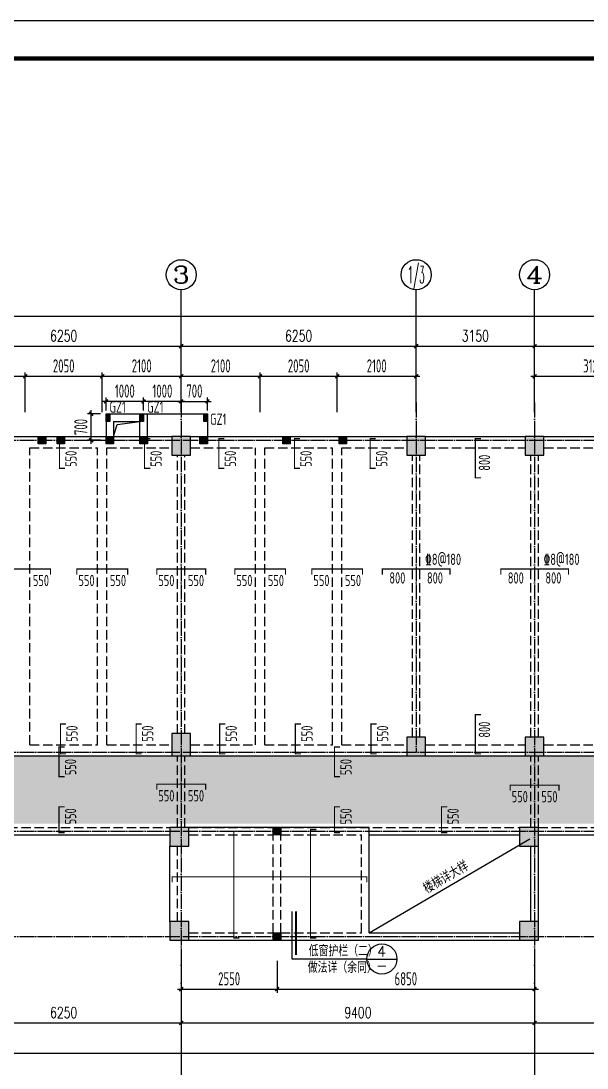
# Model space of a CAD drawing. Extents: x 139600 to 234074, y -135459 to 284050.
# Drawn here: x 158338 to 173395, y 162200 to 190050 of the extents above; entities that cross this region are included whole.
import ezdxf
from ezdxf.enums import TextEntityAlignment as Align

# ---------------------------------------------------------------- set-up
doc = ezdxf.new("R2010")
doc.units = 0
doc.header["$LTSCALE"] = 100
for name, pattern in [('DASHED', [0.75, 0.5, -0.25]), ('DOTE', [2.42, 2, -0.2, 0.02, -0.2]), ('HIDDEN', [7, 5, -2])]:
    doc.linetypes.add(name, pattern=pattern)
doc.layers.get('0').update_dxf_attribs({"linetype": 'CONTINUOUS'})
doc.layers.get('Defpoints').update_dxf_attribs({"linetype": 'CONTINUOUS'})
for name, color, linetype in [('AXIS', 3, 'CONTINUOUS'), ('AXIS_TEXT', 7, 'CONTINUOUS'), ('BEAM', 4, 'DASHED'), ('BEAM_CON', 4, 'CONTINUOUS'), ('B挑板&檐线', 6, 'CONTINUOUS'), ('B板筋标注', 7, 'CONTINUOUS'), ('B板细部尺寸标注', 9, 'CONTINUOUS'), ('COLU', 7, 'CONTINUOUS'), ('DOTE', 8, 'DOTE'), ('D大样&索引', 7, 'CONTINUOUS'), ('D洞口边线', 6, 'CONTINUOUS'), ('FSK_FREIN', 2, 'CONTINUOUS'), ('FSK_FTEXT', 4, 'CONTINUOUS'), ('GZ', 2, 'CONTINUOUS'), ('T模板通用标注', 7, 'CONTINUOUS'), ('图框', 7, 'CONTINUOUS')]:
    doc.layers.add(name, color=color, linetype=linetype)
doc.styles.add('_TCH_AXIS', font='COMPLEX', dxfattribs={"bigfont": 'GBCBIG'})
doc.styles.add('_TCH_DIM', font='tssdeng.shx', dxfattribs={"width": 0.7, "bigfont": '1.shx'})
doc.styles.add('_TCH_DIM_T3', font='simplex_.ttf', dxfattribs={"width": 0.705882, "bigfont": 'GBCBIG'})
doc.styles.add('BW_Rein', font='Tssdeng.shx', dxfattribs={"width": 0.7, "bigfont": 'hztxt.shx'})
doc.styles.add('COMP', font='COMPLEX', dxfattribs={"bigfont": 'hztxt'})
doc.styles.add('COMPLEX', font='COMPLEX')
doc.styles.add('TSSD_Dimension', font='tssdeng.shx', dxfattribs={"width": 0.62, "bigfont": '1.shx'})
doc.styles.add('TSSD_Rein', font='Tssdeng.shx', dxfattribs={"width": 0.7, "bigfont": '1.shx'})
doc.dimstyles.new('_TCH_ARCH&&100', dxfattribs={"dimtxt": 297.5, "dimasz": 100, "dimexe": 250, "dimexo": 300, "dimgap": 126.25, "dimtad": 1, "dimdec": 0, "dimzin": 0, "dimdsep": 46, "dimtxsty": '_TCH_DIM_T3', "dimblk": 'ARCHTICK', "dimcen": 0.09, "dimclrt": 7, "dimazin": 2, "dimtfac": 1, "dimtdec": 0, "dimtix": 1, "dimtmove": 2, "dimatfit": 3, "dimfxl": 1, "dimtolj": 1, "dimtzin": 0, "dimarcsym": 0})
doc.dimstyles.new('TSSD_100_100', dxfattribs={"dimtxt": 350, "dimasz": 100, "dimexe": 100, "dimexo": 250, "dimgap": 100, "dimtad": 1, "dimdec": 0, "dimzin": 0, "dimdsep": 46, "dimtxsty": 'TSSD_Dimension', "dimblk": 'ARCHTICK', "dimblk1": 'ARCHTICK', "dimblk2": 'ARCHTICK', "dimcen": 0, "dimdle": 100, "dimclrt": 7, "dimadec": 0, "dimazin": 0, "dimtfac": 1, "dimtdec": 0, "dimtix": 1, "dimtmove": 2, "dimatfit": 3, "dimfxl": 1, "dimtolj": 1, "dimtzin": 0, "dimarcsym": 0})
doc.dimstyles.new('TSSD_100_100$0', dxfattribs={"dimtxt": 350, "dimasz": 150, "dimexe": 100, "dimexo": 50, "dimgap": 100, "dimtad": 1, "dimdec": 0, "dimzin": 0, "dimdsep": 46, "dimtxsty": 'TSSD_Rein', "dimblk": 'OBLIQUE', "dimcen": 0, "dimdle": 100, "dimclrt": 7, "dimadec": 0, "dimazin": 0, "dimtfac": 1, "dimtdec": 0, "dimtix": 1, "dimtmove": 2, "dimatfit": 3, "dimfxl": 250, "dimtolj": 1, "dimtzin": 0, "dimarcsym": 0})

# ---------------------------------------------------------------- blocks, each defined once
blk = doc.blocks.new('_AXISO')
blk.add_circle((0, 0), 0.5)
at = {"layer": 'AXIS_TEXT', "style": 'COMPLEX', "width": 1.041667}
blk.add_attdef('A', text='', height=0.56, dxfattribs=at).set_placement((-0.25, -0.28), (0.25, -0.28), align=Align.FIT)
blk = doc.blocks.new('_ArchTick')
at = {"color": 0, "linetype": 'ByBlock', "const_width": 0.4}
blk.add_lwpolyline([(-0.5, -0.5), (0.5, 0.5)], dxfattribs=at)
blk = doc.blocks.new('*D314')
at = {"layer": 'AXIS', "color": 0, "lineweight": -2}
for p, q in [((156350, 180200), (156350, 181650)), ((162600, 180200), (162600, 181650)), ((156350, 181400), (162600, 181400))]:
    blk.add_line(p, q, dxfattribs=at)
at = {"layer": 'Defpoints', "color": 0}
for p in [(162600, 181400), (156350, 179900), (162600, 179900)]:
    blk.add_point(p, dxfattribs=at)
at = {"layer": 'AXIS', "color": 0, "lineweight": -2, "xscale": 100, "yscale": 100, "zscale": 100, "rotation": 180}
blk.add_blockref('_ArchTick', (156350, 181400), dxfattribs=at)
at = {"layer": 'AXIS', "color": 0, "lineweight": -2, "xscale": 100, "yscale": 100, "zscale": 100}
blk.add_blockref('_ArchTick', (162600, 181400), dxfattribs=at)
at = {"layer": 'AXIS', "color": 7, "insert": (159475, 181675), "char_height": 297.5, "attachment_point": 5, "style": '_TCH_DIM_T3'}
blk.add_mtext('\\A1;6250', dxfattribs=at)
blk = doc.blocks.new('*D315')
at = {"layer": 'AXIS', "color": 0, "lineweight": -2}
for p, q in [((162600, 180200), (162600, 181650)), ((168850, 180200), (168850, 181650)), ((162600, 181400), (168850, 181400))]:
    blk.add_line(p, q, dxfattribs=at)
at = {"layer": 'Defpoints', "color": 0}
for p in [(168850, 181400), (162600, 179900), (168850, 179900)]:
    blk.add_point(p, dxfattribs=at)
at = {"layer": 'AXIS', "color": 0, "lineweight": -2, "xscale": 100, "yscale": 100, "zscale": 100, "rotation": 180}
blk.add_blockref('_ArchTick', (162600, 181400), dxfattribs=at)
at = {"layer": 'AXIS', "color": 0, "lineweight": -2, "xscale": 100, "yscale": 100, "zscale": 100}
blk.add_blockref('_ArchTick', (168850, 181400), dxfattribs=at)
at = {"layer": 'AXIS', "color": 7, "insert": (165725, 181675), "char_height": 297.5, "attachment_point": 5, "style": '_TCH_DIM_T3'}
blk.add_mtext('\\A1;6250', dxfattribs=at)
blk = doc.blocks.new('*D316')
at = {"layer": 'AXIS', "color": 0, "lineweight": -2}
for p, q in [((168850, 180200), (168850, 181650)), ((172000, 180200), (172000, 181650)), ((168850, 181400), (172000, 181400))]:
    blk.add_line(p, q, dxfattribs=at)
at = {"layer": 'Defpoints', "color": 0}
for p in [(172000, 181400), (168850, 179900), (172000, 179900)]:
    blk.add_point(p, dxfattribs=at)
at = {"layer": 'AXIS', "color": 0, "lineweight": -2, "xscale": 100, "yscale": 100, "zscale": 100, "rotation": 180}
blk.add_blockref('_ArchTick', (168850, 181400), dxfattribs=at)
at = {"layer": 'AXIS', "color": 0, "lineweight": -2, "xscale": 100, "yscale": 100, "zscale": 100}
blk.add_blockref('_ArchTick', (172000, 181400), dxfattribs=at)
at = {"layer": 'AXIS', "color": 7, "insert": (170425, 181675), "char_height": 297.5, "attachment_point": 5, "style": '_TCH_DIM_T3'}
blk.add_mtext('\\A1;3150', dxfattribs=at)
blk = doc.blocks.new('*D317')
at = {"layer": 'AXIS', "color": 0, "lineweight": -2}
for p, q in [((172000, 180200), (172000, 181650)), ((178250, 180200), (178250, 181650)), ((172000, 181400), (178250, 181400))]:
    blk.add_line(p, q, dxfattribs=at)
at = {"layer": 'Defpoints', "color": 0}
for p in [(178250, 181400), (172000, 179900), (178250, 179900)]:
    blk.add_point(p, dxfattribs=at)
at = {"layer": 'AXIS', "color": 0, "lineweight": -2, "xscale": 100, "yscale": 100, "zscale": 100, "rotation": 180}
blk.add_blockref('_ArchTick', (172000, 181400), dxfattribs=at)
at = {"layer": 'AXIS', "color": 0, "lineweight": -2, "xscale": 100, "yscale": 100, "zscale": 100}
blk.add_blockref('_ArchTick', (178250, 181400), dxfattribs=at)
at = {"layer": 'AXIS', "color": 7, "insert": (175125, 181675), "char_height": 297.5, "attachment_point": 5, "style": '_TCH_DIM_T3'}
blk.add_mtext('\\A1;6250', dxfattribs=at)
blk = doc.blocks.new('*D321')
at = {"layer": 'AXIS', "color": 0, "lineweight": -2}
for p, q in [((156350, 164100), (156350, 163150)), ((162600, 164100), (162600, 163150)), ((156350, 163400), (162600, 163400))]:
    blk.add_line(p, q, dxfattribs=at)
at = {"layer": 'Defpoints', "color": 0}
for p in [(156350, 164400), (162600, 164400), (162600, 163400)]:
    blk.add_point(p, dxfattribs=at)
at = {"layer": 'AXIS', "color": 0, "lineweight": -2, "xscale": 100, "yscale": 100, "zscale": 100, "rotation": 180}
blk.add_blockref('_ArchTick', (156350, 163400), dxfattribs=at)
at = {"layer": 'AXIS', "color": 0, "lineweight": -2, "xscale": 100, "yscale": 100, "zscale": 100}
blk.add_blockref('_ArchTick', (162600, 163400), dxfattribs=at)
at = {"layer": 'AXIS', "color": 7, "insert": (159475, 163675), "char_height": 297.5, "attachment_point": 5, "style": '_TCH_DIM_T3'}
blk.add_mtext('\\A1;6250', dxfattribs=at)
blk = doc.blocks.new('*D322')
at = {"layer": 'AXIS', "color": 0, "lineweight": -2}
for p, q in [((162600, 164100), (162600, 163150)), ((172000, 164100), (172000, 163150)), ((162600, 163400), (172000, 163400))]:
    blk.add_line(p, q, dxfattribs=at)
at = {"layer": 'Defpoints', "color": 0}
for p in [(162600, 164400), (172000, 164400), (172000, 163400)]:
    blk.add_point(p, dxfattribs=at)
at = {"layer": 'AXIS', "color": 0, "lineweight": -2, "xscale": 100, "yscale": 100, "zscale": 100, "rotation": 180}
blk.add_blockref('_ArchTick', (162600, 163400), dxfattribs=at)
at = {"layer": 'AXIS', "color": 0, "lineweight": -2, "xscale": 100, "yscale": 100, "zscale": 100}
blk.add_blockref('_ArchTick', (172000, 163400), dxfattribs=at)
at = {"layer": 'AXIS', "color": 7, "insert": (167300, 163675), "char_height": 297.5, "attachment_point": 5, "style": '_TCH_DIM_T3'}
blk.add_mtext('\\A1;9400', dxfattribs=at)
blk = doc.blocks.new('*D323')
at = {"layer": 'AXIS', "color": 0, "lineweight": -2}
for p, q in [((172000, 164100), (172000, 163150)), ((178250, 164100), (178250, 163150)), ((172000, 163400), (178250, 163400))]:
    blk.add_line(p, q, dxfattribs=at)
at = {"layer": 'Defpoints', "color": 0}
for p in [(172000, 164400), (178250, 164400), (178250, 163400)]:
    blk.add_point(p, dxfattribs=at)
at = {"layer": 'AXIS', "color": 0, "lineweight": -2, "xscale": 100, "yscale": 100, "zscale": 100, "rotation": 180}
blk.add_blockref('_ArchTick', (172000, 163400), dxfattribs=at)
at = {"layer": 'AXIS', "color": 0, "lineweight": -2, "xscale": 100, "yscale": 100, "zscale": 100}
blk.add_blockref('_ArchTick', (178250, 163400), dxfattribs=at)
at = {"layer": 'AXIS', "color": 7, "insert": (175125, 163675), "char_height": 297.5, "attachment_point": 5, "style": '_TCH_DIM_T3'}
blk.add_mtext('\\A1;6250', dxfattribs=at)
blk = doc.blocks.new('*D327')
at = {"layer": 'AXIS', "color": 0, "lineweight": -2}
for p, q in [((150100, 180200), (150100, 182450)), ((201850, 180200), (201850, 182450)), ((150100, 182200), (201850, 182200))]:
    blk.add_line(p, q, dxfattribs=at)
at = {"layer": 'Defpoints', "color": 0}
for p in [(201850, 182200), (150100, 179900), (201850, 179900)]:
    blk.add_point(p, dxfattribs=at)
at = {"layer": 'AXIS', "color": 0, "lineweight": -2, "xscale": 100, "yscale": 100, "zscale": 100, "rotation": 180}
blk.add_blockref('_ArchTick', (150100, 182200), dxfattribs=at)
at = {"layer": 'AXIS', "color": 0, "lineweight": -2, "xscale": 100, "yscale": 100, "zscale": 100}
blk.add_blockref('_ArchTick', (201850, 182200), dxfattribs=at)
at = {"layer": 'AXIS', "color": 7, "insert": (175975, 182475), "char_height": 297.5, "attachment_point": 5, "style": '_TCH_DIM_T3'}
blk.add_mtext('\\A1;51750', dxfattribs=at)
blk = doc.blocks.new('*D332')
at = {"layer": 'AXIS', "color": 0, "lineweight": -2}
for p, q in [((150100, 164100), (150100, 162350)), ((201850, 164100), (201850, 162350)), ((150100, 162600), (201850, 162600))]:
    blk.add_line(p, q, dxfattribs=at)
at = {"layer": 'Defpoints', "color": 0}
for p in [(150100, 164400), (201850, 164400), (201850, 162600)]:
    blk.add_point(p, dxfattribs=at)
at = {"layer": 'AXIS', "color": 0, "lineweight": -2, "xscale": 100, "yscale": 100, "zscale": 100, "rotation": 180}
blk.add_blockref('_ArchTick', (150100, 162600), dxfattribs=at)
at = {"layer": 'AXIS', "color": 0, "lineweight": -2, "xscale": 100, "yscale": 100, "zscale": 100}
blk.add_blockref('_ArchTick', (201850, 162600), dxfattribs=at)
at = {"layer": 'AXIS', "color": 7, "insert": (175975, 162875), "char_height": 297.5, "attachment_point": 5, "style": '_TCH_DIM_T3'}
blk.add_mtext('\\A1;51750', dxfattribs=at)
blk = doc.blocks.new('*D337')
at = {"layer": 'B板细部尺寸标注', "color": 0, "lineweight": -2}
for p, q in [((162600, 165050), (162600, 164200)), ((165150, 165050), (165150, 164200)), ((162500, 164300), (165250, 164300))]:
    blk.add_line(p, q, dxfattribs=at)
at = {"layer": 'Defpoints', "color": 0}
for p in [(162600, 165300), (165150, 165300), (165150, 164300)]:
    blk.add_point(p, dxfattribs=at)
at = {"layer": 'B板细部尺寸标注', "color": 0, "lineweight": -2, "xscale": 100, "yscale": 100, "zscale": 100, "rotation": 180}
blk.add_blockref('_ArchTick', (162600, 164300), dxfattribs=at)
at = {"layer": 'B板细部尺寸标注', "color": 0, "lineweight": -2, "xscale": 100, "yscale": 100, "zscale": 100}
blk.add_blockref('_ArchTick', (165150, 164300), dxfattribs=at)
at = {"layer": 'B板细部尺寸标注', "color": 7, "insert": (163875, 164575), "char_height": 350, "attachment_point": 5, "style": 'TSSD_Dimension'}
blk.add_mtext('\\A1;2550', dxfattribs=at)
blk = doc.blocks.new('*D338')
at = {"layer": 'B板细部尺寸标注', "color": 0, "lineweight": -2}
for p, q in [((165150, 165050), (165150, 164200)), ((172000, 165050), (172000, 164200)), ((165050, 164300), (172100, 164300))]:
    blk.add_line(p, q, dxfattribs=at)
at = {"layer": 'Defpoints', "color": 0}
for p in [(165150, 165300), (172000, 165300), (172000, 164300)]:
    blk.add_point(p, dxfattribs=at)
at = {"layer": 'B板细部尺寸标注', "color": 0, "lineweight": -2, "xscale": 100, "yscale": 100, "zscale": 100, "rotation": 180}
blk.add_blockref('_ArchTick', (165150, 164300), dxfattribs=at)
at = {"layer": 'B板细部尺寸标注', "color": 0, "lineweight": -2, "xscale": 100, "yscale": 100, "zscale": 100}
blk.add_blockref('_ArchTick', (172000, 164300), dxfattribs=at)
at = {"layer": 'B板细部尺寸标注', "color": 7, "insert": (168575, 164575), "char_height": 350, "attachment_point": 5, "style": 'TSSD_Dimension'}
blk.add_mtext('\\A1;6850', dxfattribs=at)
blk = doc.blocks.new('*D352')
at = {"layer": 'B板细部尺寸标注', "color": 0, "lineweight": -2}
for p, q in [((166650, 180600), (168950, 180600)), ((166750, 179645), (166750, 180700)), ((168850, 179645), (168850, 180700))]:
    blk.add_line(p, q, dxfattribs=at)
at = {"layer": 'Defpoints', "color": 0}
for p in [(168850, 180600), (166750, 179395), (168850, 179395)]:
    blk.add_point(p, dxfattribs=at)
at = {"layer": 'B板细部尺寸标注', "color": 0, "lineweight": -2, "xscale": 100, "yscale": 100, "zscale": 100, "rotation": 180}
blk.add_blockref('_ArchTick', (166750, 180600), dxfattribs=at)
at = {"layer": 'B板细部尺寸标注', "color": 0, "lineweight": -2, "xscale": 100, "yscale": 100, "zscale": 100}
blk.add_blockref('_ArchTick', (168850, 180600), dxfattribs=at)
at = {"layer": 'B板细部尺寸标注', "color": 7, "insert": (167800, 180875), "char_height": 350, "attachment_point": 5, "style": 'TSSD_Dimension'}
blk.add_mtext('\\A1;2100', dxfattribs=at)
blk = doc.blocks.new('*D353')
at = {"layer": 'B板细部尺寸标注', "color": 0, "lineweight": -2}
for p, q in [((162500, 180600), (164800, 180600)), ((162600, 179645), (162600, 180700)), ((164700, 179645), (164700, 180700))]:
    blk.add_line(p, q, dxfattribs=at)
at = {"layer": 'Defpoints', "color": 0}
for p in [(164700, 180600), (162600, 179395), (164700, 179395)]:
    blk.add_point(p, dxfattribs=at)
at = {"layer": 'B板细部尺寸标注', "color": 0, "lineweight": -2, "xscale": 100, "yscale": 100, "zscale": 100, "rotation": 180}
blk.add_blockref('_ArchTick', (162600, 180600), dxfattribs=at)
at = {"layer": 'B板细部尺寸标注', "color": 0, "lineweight": -2, "xscale": 100, "yscale": 100, "zscale": 100}
blk.add_blockref('_ArchTick', (164700, 180600), dxfattribs=at)
at = {"layer": 'B板细部尺寸标注', "color": 7, "insert": (163650, 180875), "char_height": 350, "attachment_point": 5, "style": 'TSSD_Dimension'}
blk.add_mtext('\\A1;2100', dxfattribs=at)
blk = doc.blocks.new('*D354')
at = {"layer": 'B板细部尺寸标注', "color": 0, "lineweight": -2}
for p, q in [((164600, 180600), (166850, 180600)), ((164700, 179645), (164700, 180700)), ((166750, 179645), (166750, 180700))]:
    blk.add_line(p, q, dxfattribs=at)
at = {"layer": 'Defpoints', "color": 0}
for p in [(166750, 180600), (164700, 179395), (166750, 179395)]:
    blk.add_point(p, dxfattribs=at)
at = {"layer": 'B板细部尺寸标注', "color": 0, "lineweight": -2, "xscale": 100, "yscale": 100, "zscale": 100, "rotation": 180}
blk.add_blockref('_ArchTick', (164700, 180600), dxfattribs=at)
at = {"layer": 'B板细部尺寸标注', "color": 0, "lineweight": -2, "xscale": 100, "yscale": 100, "zscale": 100}
blk.add_blockref('_ArchTick', (166750, 180600), dxfattribs=at)
at = {"layer": 'B板细部尺寸标注', "color": 7, "insert": (165725, 180875), "char_height": 350, "attachment_point": 5, "style": 'TSSD_Dimension'}
blk.add_mtext('\\A1;2050', dxfattribs=at)
blk = doc.blocks.new('*D355')
at = {"layer": 'B板细部尺寸标注', "color": 0, "lineweight": -2}
for p, q in [((160400, 180600), (162700, 180600)), ((160500, 179645), (160500, 180700)), ((162600, 179645), (162600, 180700))]:
    blk.add_line(p, q, dxfattribs=at)
at = {"layer": 'Defpoints', "color": 0}
for p in [(162600, 180600), (160500, 179395), (162600, 179395)]:
    blk.add_point(p, dxfattribs=at)
at = {"layer": 'B板细部尺寸标注', "color": 0, "lineweight": -2, "xscale": 100, "yscale": 100, "zscale": 100, "rotation": 180}
blk.add_blockref('_ArchTick', (160500, 180600), dxfattribs=at)
at = {"layer": 'B板细部尺寸标注', "color": 0, "lineweight": -2, "xscale": 100, "yscale": 100, "zscale": 100}
blk.add_blockref('_ArchTick', (162600, 180600), dxfattribs=at)
at = {"layer": 'B板细部尺寸标注', "color": 7, "insert": (161550, 180875), "char_height": 350, "attachment_point": 5, "style": 'TSSD_Dimension'}
blk.add_mtext('\\A1;2100', dxfattribs=at)
blk = doc.blocks.new('*D356')
at = {"layer": 'B板细部尺寸标注', "color": 0, "lineweight": -2}
for p, q in [((156250, 180600), (158550, 180600)), ((156350, 179645), (156350, 180700)), ((158450, 179645), (158450, 180700))]:
    blk.add_line(p, q, dxfattribs=at)
at = {"layer": 'Defpoints', "color": 0}
for p in [(158450, 180600), (156350, 179395), (158450, 179395)]:
    blk.add_point(p, dxfattribs=at)
at = {"layer": 'B板细部尺寸标注', "color": 0, "lineweight": -2, "xscale": 100, "yscale": 100, "zscale": 100, "rotation": 180}
blk.add_blockref('_ArchTick', (156350, 180600), dxfattribs=at)
at = {"layer": 'B板细部尺寸标注', "color": 0, "lineweight": -2, "xscale": 100, "yscale": 100, "zscale": 100}
blk.add_blockref('_ArchTick', (158450, 180600), dxfattribs=at)
at = {"layer": 'B板细部尺寸标注', "color": 7, "insert": (157400, 180875), "char_height": 350, "attachment_point": 5, "style": 'TSSD_Dimension'}
blk.add_mtext('\\A1;2100', dxfattribs=at)
blk = doc.blocks.new('*D357')
at = {"layer": 'B板细部尺寸标注', "color": 0, "lineweight": -2}
for p, q in [((158350, 180600), (160600, 180600)), ((158450, 179645), (158450, 180700)), ((160500, 179645), (160500, 180700))]:
    blk.add_line(p, q, dxfattribs=at)
at = {"layer": 'Defpoints', "color": 0}
for p in [(160500, 180600), (158450, 179395), (160500, 179395)]:
    blk.add_point(p, dxfattribs=at)
at = {"layer": 'B板细部尺寸标注', "color": 0, "lineweight": -2, "xscale": 100, "yscale": 100, "zscale": 100, "rotation": 180}
blk.add_blockref('_ArchTick', (158450, 180600), dxfattribs=at)
at = {"layer": 'B板细部尺寸标注', "color": 0, "lineweight": -2, "xscale": 100, "yscale": 100, "zscale": 100}
blk.add_blockref('_ArchTick', (160500, 180600), dxfattribs=at)
at = {"layer": 'B板细部尺寸标注', "color": 7, "insert": (159475, 180875), "char_height": 350, "attachment_point": 5, "style": 'TSSD_Dimension'}
blk.add_mtext('\\A1;2050', dxfattribs=at)
blk = doc.blocks.new('*D484')
at = {"layer": 'B板细部尺寸标注', "color": 0, "lineweight": -2}
for p, q in [((171900, 180600), (175225, 180600)), ((172000, 179645), (172000, 180700)), ((175125, 179645), (175125, 180700))]:
    blk.add_line(p, q, dxfattribs=at)
at = {"layer": 'Defpoints', "color": 0}
for p in [(175125, 180600), (172000, 179395), (175125, 179395)]:
    blk.add_point(p, dxfattribs=at)
at = {"layer": 'B板细部尺寸标注', "color": 0, "lineweight": -2, "xscale": 100, "yscale": 100, "zscale": 100, "rotation": 180}
blk.add_blockref('_ArchTick', (172000, 180600), dxfattribs=at)
at = {"layer": 'B板细部尺寸标注', "color": 0, "lineweight": -2, "xscale": 100, "yscale": 100, "zscale": 100}
blk.add_blockref('_ArchTick', (175125, 180600), dxfattribs=at)
at = {"layer": 'B板细部尺寸标注', "color": 7, "insert": (173562, 180875), "char_height": 350, "attachment_point": 5, "style": 'TSSD_Dimension'}
blk.add_mtext('\\A1;3125', dxfattribs=at)
blk = doc.blocks.new('A2+1_2')
at = {"layer": '图框'}
blk.add_lwpolyline([(0, 0), (89100, 0), (89100, 42000), (0, 42000)], close=True, dxfattribs=at)
at = {"layer": '图框', "const_width": 120}
blk.add_lwpolyline([(2500, 1000), (88100, 1000), (88100, 41000), (2500, 41000)], close=True, dxfattribs=at)
blk = doc.blocks.new('A$C000F6301')
at = {"layer": 'D大样&索引', "color": 6}
blk.add_line((0, 0), (800, 0), dxfattribs=at)
blk.add_circle((400, 0), 400, dxfattribs=at)
blk = doc.blocks.new('*D1741')
at = {"layer": 'B板细部尺寸标注', "color": 0, "lineweight": -2}
for p, q in [((160206, 178800), (160206, 179700)), ((160450, 179600), (160106, 179600)), ((160450, 178900), (160106, 178900))]:
    blk.add_line(p, q, dxfattribs=at)
at = {"layer": 'Defpoints', "color": 0}
for p in [(160206, 179600), (160700, 179600), (160700, 178900)]:
    blk.add_point(p, dxfattribs=at)
at = {"layer": 'B板细部尺寸标注', "color": 0, "lineweight": -2, "xscale": 100, "yscale": 100, "zscale": 100}
for p, rotation in [((160206, 179600), 90), ((160206, 178900), 270)]:
    blk.add_blockref('_ArchTick', p, dxfattribs=dict(at, rotation=rotation))
at = {"layer": 'B板细部尺寸标注', "color": 7, "insert": (159931, 179250), "char_height": 350, "attachment_point": 5, "rotation": 90, "style": 'TSSD_Dimension'}
blk.add_mtext('\\A1;700', dxfattribs=at)
blk = doc.blocks.new('*D1742')
at = {"layer": 'B板细部尺寸标注', "color": 0, "lineweight": -2}
for p, q in [((162500, 179931), (163400, 179931)), ((162600, 179693), (162600, 180031)), ((163300, 179693), (163300, 180031))]:
    blk.add_line(p, q, dxfattribs=at)
at = {"layer": 'Defpoints', "color": 0}
for p in [(163300, 179931), (162600, 179443), (163300, 179443)]:
    blk.add_point(p, dxfattribs=at)
at = {"layer": 'B板细部尺寸标注', "color": 0, "lineweight": -2, "xscale": 100, "yscale": 100, "zscale": 100, "rotation": 180}
blk.add_blockref('_ArchTick', (162600, 179931), dxfattribs=at)
at = {"layer": 'B板细部尺寸标注', "color": 0, "lineweight": -2, "xscale": 100, "yscale": 100, "zscale": 100}
blk.add_blockref('_ArchTick', (163300, 179931), dxfattribs=at)
at = {"layer": 'B板细部尺寸标注', "color": 7, "insert": (162950, 180206), "char_height": 350, "attachment_point": 5, "style": 'TSSD_Dimension'}
blk.add_mtext('\\A1;700', dxfattribs=at)
blk = doc.blocks.new('*D1743')
at = {"layer": 'B板细部尺寸标注', "color": 0, "lineweight": -2}
for p, q in [((162700, 179931), (161500, 179931)), ((161600, 179693), (161600, 180031)), ((162600, 179693), (162600, 180031))]:
    blk.add_line(p, q, dxfattribs=at)
at = {"layer": 'Defpoints', "color": 0}
for p in [(161600, 179931), (161600, 179443), (162600, 179443)]:
    blk.add_point(p, dxfattribs=at)
at = {"layer": 'B板细部尺寸标注', "color": 0, "lineweight": -2, "xscale": 100, "yscale": 100, "zscale": 100, "rotation": 180}
blk.add_blockref('_ArchTick', (161600, 179931), dxfattribs=at)
at = {"layer": 'B板细部尺寸标注', "color": 0, "lineweight": -2, "xscale": 100, "yscale": 100, "zscale": 100}
blk.add_blockref('_ArchTick', (162600, 179931), dxfattribs=at)
at = {"layer": 'B板细部尺寸标注', "color": 7, "insert": (162100, 180206), "char_height": 350, "attachment_point": 5, "style": 'TSSD_Dimension'}
blk.add_mtext('\\A1;1000', dxfattribs=at)
blk = doc.blocks.new('*D1744')
at = {"layer": 'B板细部尺寸标注', "color": 0, "lineweight": -2}
for p, q in [((161700, 179931), (160500, 179931)), ((160600, 179693), (160600, 180031)), ((161600, 179693), (161600, 180031))]:
    blk.add_line(p, q, dxfattribs=at)
at = {"layer": 'Defpoints', "color": 0}
for p in [(160600, 179931), (160600, 179443), (161600, 179443)]:
    blk.add_point(p, dxfattribs=at)
at = {"layer": 'B板细部尺寸标注', "color": 0, "lineweight": -2, "xscale": 100, "yscale": 100, "zscale": 100, "rotation": 180}
blk.add_blockref('_ArchTick', (160600, 179931), dxfattribs=at)
at = {"layer": 'B板细部尺寸标注', "color": 0, "lineweight": -2, "xscale": 100, "yscale": 100, "zscale": 100}
blk.add_blockref('_ArchTick', (161600, 179931), dxfattribs=at)
at = {"layer": 'B板细部尺寸标注', "color": 7, "insert": (161100, 180206), "char_height": 350, "attachment_point": 5, "style": 'TSSD_Dimension'}
blk.add_mtext('\\A1;1000', dxfattribs=at)
blk = doc.blocks.new('GZ')
at = {"layer": 'GZ'}
blk.add_hatch(color=252, dxfattribs=at).paths.add_polyline_path([(200, 0), (0, 0), (0, 200), (200, 200)])
at = {"layer": 'GZ', "color": 2}
blk.add_lwpolyline([(200, 0), (0, 0), (0, 200), (200, 200)], close=True, dxfattribs=at)
blk = doc.blocks.new('GZ1')
at = {"layer": 'GZ'}
blk.add_hatch(color=252, dxfattribs=at).paths.add_polyline_path([(100, 200), (0, 200), (0, 0), (100, 0)])
at = {"layer": 'GZ', "color": 2}
blk.add_lwpolyline([(100, 0), (0, 0), (0, 200), (100, 200)], close=True, dxfattribs=at)
blk = doc.blocks.new('A$C7B5C40C7')
at = {"layer": 'GZ'}
for name, p in [('GZ1', (10600, 400)), ('GZ1', (11500, 400)), ('GZ1', (13200, 400)), ('GZ', (8800, -200)), ('GZ', (9300, -200)), ('GZ', (15300, -200)), ('GZ', (16800, -200)), ('GZ', (10600, -200)), ('GZ', (11500, -200)), ('GZ', (13100, -200)), ('GZ', (15050, -10600)), ('GZ', (15050, -13400))]:
    blk.add_blockref(name, p, dxfattribs=at)
at = {"layer": 'GZ', "color": 2, "style": '_TCH_DIM', "width": 0.705882}
for p in [(10694, 632), (11694, 632), (13369, 307)]:
    blk.add_text('GZ1', height=300, dxfattribs=at).set_placement(p)

msp = doc.modelspace()

# ---------------------------------------------------------------- hatches: boundary and pattern name
at = {"layer": 'B板筋标注'}
h = msp.add_hatch(dxfattribs=at)
h.set_pattern_fill('CROSS', color=6, scale=50, style=0)
h.set_pattern_definition([(0, (150000, 282000), (317.5, 317.5), [158.75, -476.25]), (90, (150079.38, 281920.62), (-317.5, 317.5), [158.75, -476.25])])
h.paths.add_polyline_path([(150300, 168700), (190650, 168700), (190650, 168500), (201750, 168500), (201750, 170500), (197750, 170500), (197750, 170800), (190950, 170800), (190950, 170500), (150300, 170500)])
at = {"layer": 'COLU'}
for points in [[(162850, 178500), (162850, 179000), (162350, 179000), (162350, 178500)], [(169100, 178500), (169100, 179000), (168600, 179000), (168600, 178500)], [(172250, 178500), (172250, 179000), (171750, 179000), (171750, 178500)], [(162850, 170500), (162850, 171100), (162350, 171100), (162350, 170500)], [(169100, 170500), (169100, 171000), (168600, 171000), (168600, 170500)], [(172250, 170500), (172250, 171000), (171750, 171000), (171750, 170500)], [(162800, 168100), (162800, 168600), (162300, 168600), (162300, 168100)], [(162800, 168100), (162800, 168600), (162300, 168600), (162300, 168100)], [(172100, 168100), (172100, 168600), (171600, 168600), (171600, 168100)], [(162800, 165600), (162800, 166100), (162300, 166100), (162300, 165600)], [(162800, 165600), (162800, 166100), (162300, 166100), (162300, 165600)], [(172100, 165600), (172100, 166100), (171600, 166100), (171600, 165600)]]:
    msp.add_hatch(color=251, dxfattribs=at).paths.add_polyline_path(points)

# ---------------------------------------------------------------- linework, layer by layer
at = {"layer": 'AXIS'}
for p, q in [((162600, 179900), (162600, 182900)), ((168850, 179900), (168850, 182900)), ((172000, 179900), (172000, 182900)), ((162600, 164400), (162600, 161900)), ((172000, 164400), (172000, 161900))]:
    msp.add_line(p, q, dxfattribs=at)
at = {"layer": 'BEAM', "linetype": 'HIDDEN', "ltscale": 0.5}
for p, q in [((158575, 170800), (158575, 178700)), ((158575, 178700), (160375, 178700)), ((160375, 170800), (160375, 178700)), ((160625, 170800), (160625, 178700)), ((160625, 178700), (162350, 178700)), ((162850, 178700), (164575, 178700)), ((164575, 170800), (164575, 178700)), ((164825, 170800), (164825, 178700)), ((164825, 178700), (166625, 178700)), ((166625, 170800), (166625, 178700)), ((166875, 170800), (166875, 178700)), ((166875, 178700), (168600, 178700)), ((169100, 178700), (171750, 178700)), ((172250, 178700), (175000, 178700)), ((162500, 171100), (162500, 178500)), ((162700, 171100), (162700, 178500)), ((168750, 171000), (168750, 178500)), ((168950, 171000), (168950, 178500)), ((171900, 171000), (171900, 178500)), ((172100, 171000), (172100, 178500)), ((158575, 170800), (160375, 170800)), ((160625, 170800), (162350, 170800)), ((162850, 170800), (164575, 170800)), ((164825, 170800), (166625, 170800)), ((166875, 170800), (168600, 170800)), ((169100, 170800), (171750, 170800)), ((172250, 170800), (175000, 170800)), ((162500, 168600), (162500, 170500)), ((162700, 168600), (162700, 170500)), ((171900, 168600), (171900, 170500)), ((172100, 168600), (172100, 170500)), ((156600, 168600), (162300, 168600)), ((162800, 168600), (171600, 168600)), ((172100, 168600), (178000, 168600)), ((162800, 168400), (165050, 168400)), ((165050, 165800), (165050, 168400)), ((165250, 165800), (165250, 168400)), ((165250, 168400), (167400, 168400)), ((167400, 165800), (167400, 168400)), ((162500, 166100), (162500, 168100)), ((162800, 165800), (165050, 165800)), ((165250, 165800), (167400, 165800))]:
    msp.add_line(p, q, dxfattribs=at)
at = {"layer": 'BEAM_CON'}
for p, q in [((160600, 179600), (161700, 179600)), ((160600, 179600), (160600, 179000)), ((160800, 179400), (161500, 179400)), ((160800, 179400), (160800, 179000)), ((161500, 179000), (161500, 179400)), ((161700, 179000), (161700, 179600)), ((156600, 179000), (160600, 179000)), ((160800, 179000), (161500, 179000)), ((161700, 179000), (162350, 179000)), ((162850, 179000), (168600, 179000)), ((169100, 179000), (171750, 179000)), ((172250, 179000), (176250, 179000)), ((156600, 170500), (162350, 170500)), ((162850, 170500), (168600, 170500)), ((169100, 170500), (171750, 170500)), ((172250, 170500), (178000, 170500)), ((165050, 168600), (162800, 168600)), ((167600, 168600), (165050, 168600)), ((167600, 165800), (167600, 168600)), ((156600, 168400), (162300, 168400)), ((167600, 168400), (171600, 168400)), ((172100, 168400), (178000, 168400)), ((162300, 166100), (162300, 168100)), ((162300, 166100), (162300, 168100)), ((171900, 166100), (171900, 168100)), ((171900, 166100), (171900, 168100)), ((172100, 166100), (172100, 168100)), ((172100, 166100), (172100, 168100)), ((167600, 165800), (171600, 165800)), ((162800, 165600), (171600, 165600))]:
    msp.add_line(p, q, dxfattribs=at)
at = {"layer": 'B挑板&檐线'}
msp.add_lwpolyline([(161700, 179000), (161700, 179600), (163300, 179600), (163300, 179000)], dxfattribs=at)
at = {"layer": 'COLU'}
for points in [[(162850, 178500), (162850, 179000), (162350, 179000), (162350, 178500)], [(169100, 178500), (169100, 179000), (168600, 179000), (168600, 178500)], [(172250, 178500), (172250, 179000), (171750, 179000), (171750, 178500)], [(162850, 170500), (162850, 171100), (162350, 171100), (162350, 170500)], [(169100, 170500), (169100, 171000), (168600, 171000), (168600, 170500)], [(172250, 170500), (172250, 171000), (171750, 171000), (171750, 170500)], [(162800, 168100), (162800, 168600), (162300, 168600), (162300, 168100)], [(162800, 168100), (162800, 168600), (162300, 168600), (162300, 168100)], [(172100, 168100), (172100, 168600), (171600, 168600), (171600, 168100)], [(162800, 165600), (162800, 166100), (162300, 166100), (162300, 165600)], [(162800, 165600), (162800, 166100), (162300, 166100), (162300, 165600)], [(172100, 165600), (172100, 166100), (171600, 166100), (171600, 165600)]]:
    msp.add_lwpolyline(points, close=True, dxfattribs=at)
at = {"layer": 'DOTE', "ltscale": 2}
for p, q in [((162600, 179900), (162600, 164400)), ((168850, 179900), (168850, 170600)), ((172000, 179900), (172000, 164400)), ((149100, 178900), (203300, 178900)), ((149100, 170600), (203300, 170600)), ((149100, 168500), (203300, 168500)), ((149100, 165700), (203300, 165700))]:
    msp.add_line(p, q, dxfattribs=at)
at = {"layer": 'D大样&索引', "color": 6}
for p, q in [((165548, 165100), (165548, 166365.9)), ((167539.3, 165100), (165548, 165100))]:
    msp.add_line(p, q, dxfattribs=at)
at = {"layer": 'D大样&索引', "color": 6, "const_width": 50}
msp.add_lwpolyline([(165651.9, 165209.4), (165651.9, 166365.9)], dxfattribs=at)
at = {"layer": 'D洞口边线'}
msp.add_lwpolyline([(160800, 179000), (160895.8, 179320.8), (161500, 179400)], dxfattribs=at)
at = {"layer": 'FSK_FREIN', "const_width": 30}
for points in [[(159512.5, 178150), (159362.5, 178150), (159362.5, 178940), (159512.5, 178940)], [(161775, 178150), (161625, 178150), (161625, 178940), (161775, 178940)], [(163750, 178150), (163600, 178150), (163600, 178940), (163750, 178940)], [(165762.5, 178150), (165612.5, 178150), (165612.5, 178940), (165762.5, 178940)], [(167775, 178150), (167625, 178150), (167625, 178940), (167775, 178940)], [(170575, 177900), (170425, 177900), (170425, 178940), (170575, 178940)], [(157775, 175325), (157775, 175475), (159125, 175475), (159125, 175325)], [(159825, 175325), (159825, 175475), (161175, 175475), (161175, 175325)], [(161950, 175325), (161950, 175475), (163250, 175475), (163250, 175325)], [(164025, 175325), (164025, 175475), (165375, 175475), (165375, 175325)], [(166075, 175325), (166075, 175475), (167425, 175475), (167425, 175325)], [(167950, 175325), (167950, 175475), (169750, 175475), (169750, 175325)], [(171100, 175325), (171100, 175475), (172900, 175475), (172900, 175325)], [(170575, 170560), (170425, 170560), (170425, 171600), (170575, 171600)], [(159537.5, 170560), (159387.5, 170560), (159387.5, 171350), (159537.5, 171350)], [(161550, 170560), (161400, 170560), (161400, 171350), (161550, 171350)], [(163775, 170560), (163625, 170560), (163625, 171350), (163775, 171350)], [(165787.5, 170560), (165637.5, 170560), (165637.5, 171350), (165787.5, 171350)], [(167800, 170560), (167650, 170560), (167650, 171350), (167800, 171350)], [(159500, 169950), (159350, 169950), (159350, 170740), (159500, 170740)], [(166825, 169950), (166675, 169950), (166675, 170740), (166825, 170740)], [(161950, 169600), (161950, 169750), (163250, 169750), (163250, 169600)], [(171350, 169575), (171350, 169725), (172650, 169725), (172650, 169575)], [(159500, 168460), (159350, 168460), (159350, 169150), (159500, 169150)], [(166825, 168460), (166675, 168460), (166675, 169150), (166825, 169150)], [(169675, 168460), (169525, 168460), (169525, 169150), (169675, 169150)], [(164150.6, 165660), (164000.6, 165660), (164000.6, 168500), (164150.6, 168500)], [(166191.6, 165660), (166041.6, 165660), (166041.6, 168540), (166191.6, 168540)], [(162360, 167137.1), (162360, 167287.1), (167540, 167287.1), (167540, 167137.1)]]:
    msp.add_lwpolyline(points, dxfattribs=at)
at = {"layer": 'T模板通用标注'}
msp.add_line((167600, 165800), (171875, 168300), dxfattribs=at)

# ---------------------------------------------------------------- block references
msp.add_blockref('A2+1_2', (139600, 148050))
at = {"layer": 'AXIS'}
ref = msp.add_blockref('_AXISO', (162600, 183300), dxfattribs=dict(at, xscale=800, yscale=800, zscale=800))
ref.add_attrib('A', '3', dxfattribs={"layer": 'AXIS_TEXT', "height": 452.5, "style": '_TCH_AXIS', "width": 1.5}).set_placement((162373.7, 183073.7), (162826.3, 183073.7), align=Align.FIT)
ref = msp.add_blockref('_AXISO', (168850, 183300), dxfattribs=dict(at, xscale=800, yscale=800, zscale=800))
ref.add_attrib('A', '1/3', dxfattribs={"layer": 'AXIS_TEXT', "height": 452.55, "style": '_TCH_AXIS', "width": 0.411765}).set_placement((168623.7, 183073.7), (169076.3, 183073.7), align=Align.FIT)
ref = msp.add_blockref('_AXISO', (172000, 183300), dxfattribs=dict(at, xscale=800, yscale=800, zscale=800))
ref.add_attrib('A', '4', dxfattribs={"layer": 'AXIS_TEXT', "height": 452.5, "style": '_TCH_AXIS', "width": 1.3125}).set_placement((171773.7, 183073.7), (172226.3, 183073.7), align=Align.FIT)
at = {"layer": 'D大样&索引'}
msp.add_blockref('A$C000F6301', (167539.3, 165100), dxfattribs=at)
at = {"layer": 'GZ'}
msp.add_blockref('A$C7B5C40C7', (150000, 179000), dxfattribs=at)

# ---------------------------------------------------------------- texts
at = {"layer": 'D大样&索引', "color": 6, "style": 'TSSD_Rein', "width": 0.7}
for s, p in [('低窗护栏（二）', (165992.1, 165170.7)), ('做法详（余同）', (165966, 164728.8))]:
    msp.add_text(s, height=300, rotation=360, dxfattribs=at).set_placement(p)
at = {"layer": 'D大样&索引', "color": 6, "style": 'COMP'}
for s, p in [('4', (167931.9, 165163.7)), ('-', (167934.1, 164795.4))]:
    msp.add_text(s, height=275, rotation=360, dxfattribs=at).set_placement(p, align=Align.CENTER)
at = {"layer": 'FSK_FTEXT', "style": 'BW_Rein', "width": 0.7}
for p in [(159520, 178620), (161782.5, 178620), (163757.5, 178620), (165770, 178620), (167782.5, 178620), (159507.5, 170420), (166832.5, 170420)]:
    msp.add_text('550', height=300, rotation=90, dxfattribs=at).set_placement(p, align=Align.TOP_RIGHT)
for p in [(170515, 178300), (170515, 171200)]:
    msp.add_text('800', height=300, rotation=90, dxfattribs=at).set_placement(p, align=Align.TOP_CENTER)
for p in [(170045.2, 175580.8), (173195.2, 175580.8)]:
    msp.add_text('%%1328@180', height=300, dxfattribs=at).set_placement(p, align=Align.RIGHT)
for p in [(158655, 175317.5), (160705, 175317.5), (162780, 175317.5), (164905, 175317.5), (166955, 175317.5), (162780, 169592.5), (172180, 169567.5)]:
    msp.add_text('550', height=300, dxfattribs=at).set_placement(p, align=Align.TOP_LEFT)
for p in [(160295, 175317.5), (162420, 175317.5), (164495, 175317.5), (166545, 175317.5), (162420, 169592.5), (171820, 169567.5)]:
    msp.add_text('550', height=300, dxfattribs=at).set_placement(p, align=Align.TOP_RIGHT)
for p in [(168350, 175385), (169350, 175385), (171500, 175385), (172500, 175385)]:
    msp.add_text('800', height=300, dxfattribs=at).set_placement(p, align=Align.TOP_CENTER)
for p in [(159545, 170880), (161557.5, 170880), (163782.5, 170880), (165795, 170880), (167807.5, 170880), (159507.5, 168680), (166832.5, 168680), (169682.5, 168680)]:
    msp.add_text('550', height=300, rotation=90, dxfattribs=at).set_placement(p, align=Align.TOP_LEFT)
at = {"layer": 'T模板通用标注', "style": 'TSSD_Rein', "width": 0.8}
msp.add_text('楼梯详大样', height=300, rotation=30.31889, dxfattribs=at).set_placement((169144.6, 166819.1))

# ---------------------------------------------------------------- dimensions: what is measured, and where the dimension line sits
at = {"layer": 'AXIS'}
for p1, p2, distance, picture, middle in [((150100, 179900), (201850, 179900), 2300, '*D327', (175975, 182475)), ((156350, 179900), (162600, 179900), 1500, '*D314', (159475, 181675)), ((162600, 179900), (168850, 179900), 1500, '*D315', (165725, 181675)), ((168850, 179900), (172000, 179900), 1500, '*D316', (170425, 181675)), ((172000, 179900), (178250, 179900), 1500, '*D317', (175125, 181675)), ((150100, 164400), (201850, 164400), -1800, '*D332', (175975, 162875)), ((156350, 164400), (162600, 164400), -1000, '*D321', (159475, 163675)), ((162600, 164400), (172000, 164400), -1000, '*D322', (167300, 163675)), ((172000, 164400), (178250, 164400), -1000, '*D323', (175125, 163675))]:
    dim = msp.add_aligned_dim(p1=p1, p2=p2, distance=distance, dimstyle='_TCH_ARCH&&100', dxfattribs=at)
    dim.commit()
    dim.dimension.update_dxf_attribs({"geometry": picture, "text_midpoint": middle})
at = {"layer": 'B板细部尺寸标注'}
for base, p1, p2, picture, middle in [((158450, 180600), (156350, 179394.9), (158450, 179394.9), '*D356', (157400, 180875)), ((160500, 180600), (158450, 179394.9), (160500, 179394.9), '*D357', (159475, 180875)), ((162600, 180600), (160500, 179394.9), (162600, 179394.9), '*D355', (161550, 180875)), ((164700, 180600), (162600, 179394.9), (164700, 179394.9), '*D353', (163650, 180875)), ((166750, 180600), (164700, 179394.9), (166750, 179394.9), '*D354', (165725, 180875)), ((168850, 180600), (166750, 179394.9), (168850, 179394.9), '*D352', (167800, 180875)), ((175125, 180600), (172000, 179394.9), (175125, 179394.9), '*D484', (173562.5, 180875)), ((163300, 179930.7), (162600, 179442.7), (163300, 179442.7), '*D1742', (162950, 180205.7))]:
    dim = msp.add_linear_dim(base=base, p1=p1, p2=p2, dimstyle='TSSD_100_100', dxfattribs=at)
    dim.commit()
    dim.dimension.update_dxf_attribs({"geometry": picture, "text_midpoint": middle})
for base, p1, p2, picture, middle in [((160600, 179930.7), (161600, 179442.7), (160600, 179442.7), '*D1744', (161100, 180205.7)), ((161600, 179930.7), (162600, 179442.7), (161600, 179442.7), '*D1743', (162100, 180205.7))]:
    dim = msp.add_linear_dim(base=base, p1=p1, p2=p2, dimstyle='TSSD_100_100$0', override={"dimasz": 100, "dimexo": 250, "dimtxsty": 'TSSD_Dimension', "dimblk": 'ArchTick', "dimblk1": 'ArchTick', "dimblk2": 'ArchTick'}, dxfattribs=at)
    dim.commit()
    dim.dimension.update_dxf_attribs({"geometry": picture, "text_midpoint": middle})
dim = msp.add_linear_dim(base=(160206.2, 179600), p1=(160700.5, 178900), p2=(160700.5, 179600), angle=90, dimstyle='TSSD_100_100', dxfattribs=at)
dim.commit()
dim.dimension.update_dxf_attribs({"geometry": '*D1741', "text_midpoint": (159931.2, 179250)})
for p1, p2, picture, middle in [((162600, 165300), (165150, 165300), '*D337', (163875, 164575)), ((165150, 165300), (172000, 165300), '*D338', (168575, 164575))]:
    dim = msp.add_aligned_dim(p1=p1, p2=p2, distance=-1000, dimstyle='TSSD_100_100', dxfattribs=at)
    dim.commit()
    dim.dimension.update_dxf_attribs({"geometry": picture, "text_midpoint": middle})

doc.saveas('drawing.dxf')
